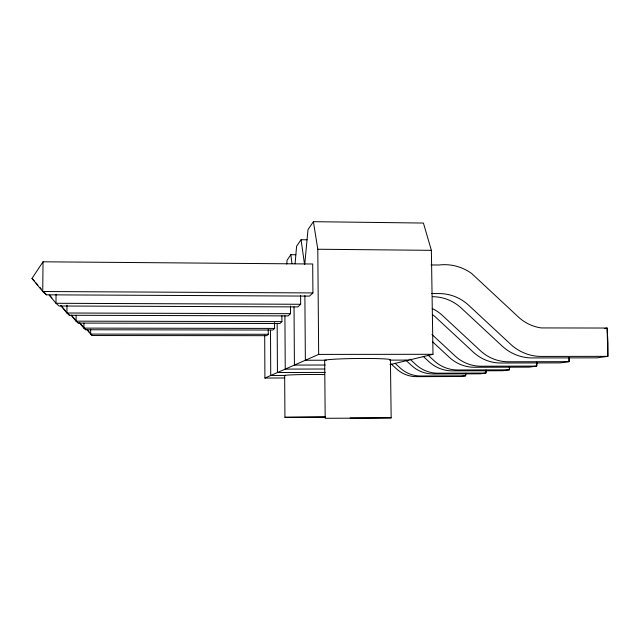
<?xml version="1.0" encoding="UTF-8"?>
<svg xmlns="http://www.w3.org/2000/svg" width="640" height="640" viewBox="0 0 640 640"><rect width="100%" height="100%" fill="white"/><g stroke="black" fill="none" stroke-linecap="round" stroke-linejoin="round"><path stroke-width="0.96" d="M90.664 329.216L90.632 334.096L92.24 335.528L266.76 335.68L268.272 334.28L268.248 329.488M66.968 305.136L66.904 313.008L69.456 315.272L288.12 315.896L290.496 313.696L290.448 306M76.128 315.264L76.08 321.16L78.24 323.08L279.904 323.504L281.928 321.632L281.888 315.856M83.928 323.12L83.896 328.112L85.752 329.76L272.864 330.032L274.6 328.416L274.568 322.544M43.024 261.8L42.744 291.52L46.464 294.824L309.488 296.104L312.92 292.928L312.696 263.992L43.024 261.8L32 278.416L42.744 291.52L312.92 292.928M56.056 294.32L55.984 303.288L59.032 306L297.832 306.904L300.664 304.28L300.6 295.528M569.264 357.68L569.048 361.664L560.056 362.896L500.656 363.008A40.792 39.512 67.6 0 1 486.08 360.224L483.784 359.232A40.792 39.512 67.6 0 1 473.376 352.2L436.2 317.688A39.024 38.224 68.5 0 0 432.488 314.648M286.776 264.056L287.088 260.168L290.832 254.696L295.808 254.736M295.088 263.744L296.6 246.256L301.064 239.728L307.064 239.792M537.04 362.416L536.712 366.096L529.144 367.136L474.448 367.264A37.448 36.392 67.9 0 1 461.032 364.712L458.92 363.8A37.448 36.392 67.9 0 1 449.36 357.344L432.648 341.856M304.752 264.192L308 229.592L313.408 221.68L423.416 223.048L431.376 250.336L432.992 354.296L389.92 364.648M509.68 367.056L509.352 369.84L502.896 370.728L452.208 370.864A34.608 33.728 68.1 0 1 439.792 368.512L437.84 367.672A34.608 33.728 68.1 0 1 428.992 361.712L423.248 356.392M486.32 370.192L485.912 373.056L480.328 373.816L433.112 373.96A32.176 31.432 68.4 0 1 421.552 371.776L419.728 370.992A32.176 31.432 68.4 0 1 411.504 365.456L405.776 360.152M466.032 373.16L465.592 375.84L460.728 376.504L416.528 376.648A30.056 29.424 68.7 0 1 405.72 374.616L404.016 373.88A30.056 29.424 68.7 0 1 396.32 368.712L391.264 364.04M264.696 335.208L264.904 378.048L318.664 354.408L432.992 354.296M604.408 328.592L607.112 328.04L608 343.28L607.864 356.352L597 357.84L532.016 357.928A44.784 43.208 67.4 0 1 516.056 354.864L513.536 353.768A44.784 43.208 67.4 0 1 502.128 346.04L461.336 308.12A42.896 41.896 68.1 0 0 432.768 296.712M284.672 375.456L284.928 417.312L325.328 416.968M390.416 359.696L391.16 417.84L372.072 418.088L325.184 418.296L324.68 360.224M325.64 417.072L284.928 417.312M350.096 417.976L391.16 417.84M325.216 372.4L277.44 372.536L277.168 323.368M285.552 375.432L270.736 375.48L270.496 330.192M264.904 378.048L284.696 377.976M326.264 360.224L305.36 360.256L304.88 295.592M389.96 360.12L408.872 360.096M325.272 365.008L294.416 365.072L294.024 306.88M324.8 369.008L285.24 369.104L284.912 315.776M274.6 328.416L83.896 328.112L79.6 322.944M268.272 334.28L90.632 334.096L86.888 329.6M290.496 313.696L66.904 313.008L60.8 305.616M281.928 321.632L76.08 321.16L71.208 315.28M431.488 293.544L439.424 293.584A44.032 42.976 68 0 1 468.728 305.304L510.584 344.224A45.96 44.296 67.3 0 0 522.288 352.16L524.872 353.288A45.96 44.296 67.3 0 0 541.24 356.432L607.864 356.352L607.112 328.04L541.312 327.928A42.88 41.264 65.3 0 1 518.232 316.864L471.592 273.424A47.12 45.92 64.8 0 0 458.768 266.928L456.008 266.12A47.12 45.92 64.8 0 0 438.968 265.016L431.048 264.952M300.664 304.28L55.984 303.288L49.176 295.032M313.408 221.68L317.792 249.24L431.376 250.336M428.144 355.208L434 360.632A35.304 34.384 68.1 0 0 443.024 366.72L445.024 367.576A35.304 34.384 68.1 0 0 457.68 369.976L509.352 369.84L509.296 366.872M409.984 359.128L415.824 364.528A32.776 32 68.3 0 0 424.208 370.176L426.064 370.968A32.776 32 68.3 0 0 437.832 373.192L485.912 373.056L485.856 370.16M395.072 363.272L400.088 367.904A30.584 29.92 68.6 0 0 407.912 373.168L409.648 373.912A30.584 29.92 68.6 0 0 420.64 375.984L465.592 375.84L465.56 373.848M431.976 334.512L455.24 356.088A38.264 37.16 67.8 0 0 465.008 362.68L467.168 363.616A38.264 37.16 67.8 0 0 480.864 366.224L536.712 366.096L536.624 362.16M32 278.416L34.632 281.4M35.944 282.888L37.92 285.128M39.888 287.368L41.2 288.856M43.832 291.84L46.464 294.824M49.968 295.688L51.912 297.904M71.328 315.184L78.24 323.08M61 305.624L65.552 310.816M66.848 312.304L69.456 315.272M87.04 329.568L89.64 332.552M90.936 334.04L92.24 335.528M79.856 323.008L85.752 329.76M301.064 239.728L304.52 264.2M290.832 254.696L291.952 263.552M568.952 357.704L569.048 361.664L508.288 361.776A41.76 40.416 67.6 0 1 493.376 358.92L491.016 357.904A41.76 40.416 67.6 0 1 480.368 350.696L442.312 315.36A39.968 39.12 68.4 0 0 432.184 308.504M317.792 249.24L318.664 354.408M285.008 375.672A23.816 0.848 -0.4 0 1 296.848 374.688A23.816 0.848 -0.4 0 1 324.504 374.6M324.672 360.648A33.056 1.632 -0.6 0 1 358.488 358.488A33.056 1.632 -0.6 0 1 389.88 360.12"/></g></svg>
